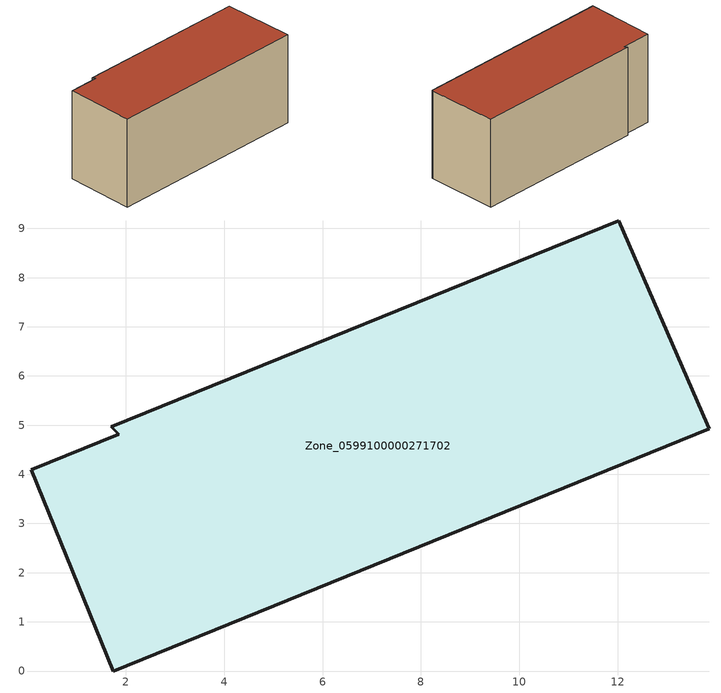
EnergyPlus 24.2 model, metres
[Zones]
Zone_0599100000271702
 floor ground (C_G): 0.08,4.09 1.86,4.82 1.7,4.97 12.02,9.15 13.83,5.01 13.86,4.93 1.75,0 z2.93
 wall outside (C_F): 12.02,9.15 1.7,4.97 1.86,4.82 0.08,4.09 1.75,0 13.86,4.93 13.83,5.01 12.02,9.15 z2.93:8.81
 roof outside (C_R): 1.7,4.97 1.86,4.82 0.08,4.09 1.75,0 13.86,4.93 13.83,5.01 12.02,9.15 z8.81
[BUILDING]
Pand.0599100000271702: North Axis=0; Terrain=City; Loads Convergence Tolerance Value=0.04; Temperature Convergence Tolerance Value=0.4; Solar Distribution=FullExterior; Maximum Number of Warmup Days=25; Minimum Number of Warmup Days=1
[Site:Location]
Rotterdam.The.Hague.AP_ZH_NLD Design_Conditions: Latitude=51.96; Longitude=4.45; Time Zone=1; Elevation=-4.5
[SITE:GROUNDTEMPERATURE:BUILDINGSURFACE]
18, 18, 18, 18, 18, 18, 18, 18, 18, 18, 18, 18
[MATERIAL] Thermal Absorptance=0.9; Solar Absorptance=0.7; Visible Absorptance=0.7
Name | Roughness | Thickness | Conductivity | Density | Specific Heat
G.TI.1946-1964 | MediumSmooth | 0.15 | 1 | 540 | 1210
F.TI.1946-1964 | Rough | 0.3 | 0.857143 | 1920 | 840
R.TI.1946-1964 | MediumRough | 0.2 | 0.277778 | 1500 | 1000
[CONSTRUCTION]
C_G: G.TI.1946-1964
C_F: F.TI.1946-1964
C_R: R.TI.1946-1964
[ZONE]
Zone_0599100000271702: Type=1; Multiplier=1; Ceiling Height=Autocalculate; Volume=Autocalculate; Floor Area=autocalculate; Part of Total Floor Area=Yes
[ZONEINFILTRATION:DESIGNFLOWRATE]
Infil_Zone_0599100000271702: Zone or ZoneList or Space or SpaceList=Zone_0599100000271702; Schedule=AlwaysOn; Design Flow Rate Calculation Method=Flow/Area; Flow Rate per Floor Area=0.003; Constant Term Coefficient=1; Temperature Term Coefficient=0; Velocity Term Coefficient=0; Velocity Squared Term Coefficient=0
[HVACTEMPLATE:ZONE:IDEALLOADSAIRSYSTEM]
Zone_0599100000271702: Maximum Heating Supply Air Temperature=50; Minimum Cooling Supply Air Temperature=13; Maximum Heating Supply Air Humidity Ratio=0.0156; Minimum Cooling Supply Air Humidity Ratio=0.0077; Heating Limit=NoLimit; Cooling Limit=NoLimit; Dehumidification Control Type=ConstantSensibleHeatRatio; Cooling Sensible Heat Ratio=0.7; Dehumidification Setpoint=60; Humidification Control Type=None; Humidification Setpoint=30; Outdoor Air Method=None; Outdoor Air Flow Rate per Person=0.00944; Outdoor Air Flow Rate per Zone Floor Area=0; Outdoor Air Flow Rate per Zone=0; Demand Controlled Ventilation Type=None; Outdoor Air Economizer Type=NoEconomizer; Heat Recovery Type=None; Sensible Heat Recovery Effectiveness=0.7; Latent Heat Recovery Effectiveness=0.65
[ZONECONTROL:THERMOSTAT]
ThermostatControl_Zone_0599100000271702: Zone or ZoneList=Zone_0599100000271702; Control Type Schedule=DualSetpointControlType; Control 1=Thermostat_Zone_0599100000271702; Temperature Difference Between Cutout And Setpoint=0
[THERMOSTATSETPOINT:DUALSETPOINT]
Thermostat_Zone_0599100000271702: Heating Setpoint Temperature Schedule=HeatingSetpoint_Zone_0599100000271702; Cooling Setpoint Temperature Schedule=CoolingSetpoint_Zone_0599100000271702
[SCHEDULE:COMPACT]
HeatingSetpoint_Zone_0599100000271702: Through: 12/31, For: AllDays, Until: 24:00, 21
CoolingSetpoint_Zone_0599100000271702: Through: 12/31, For: AllDays, Until: 24:00, 24
DualSetpointControlType: Through: 12/31, For: AllDays, Until: 24:00, 4
AlwaysOn: Through: 12/31, For: AllDays, Until: 24:00, 1
